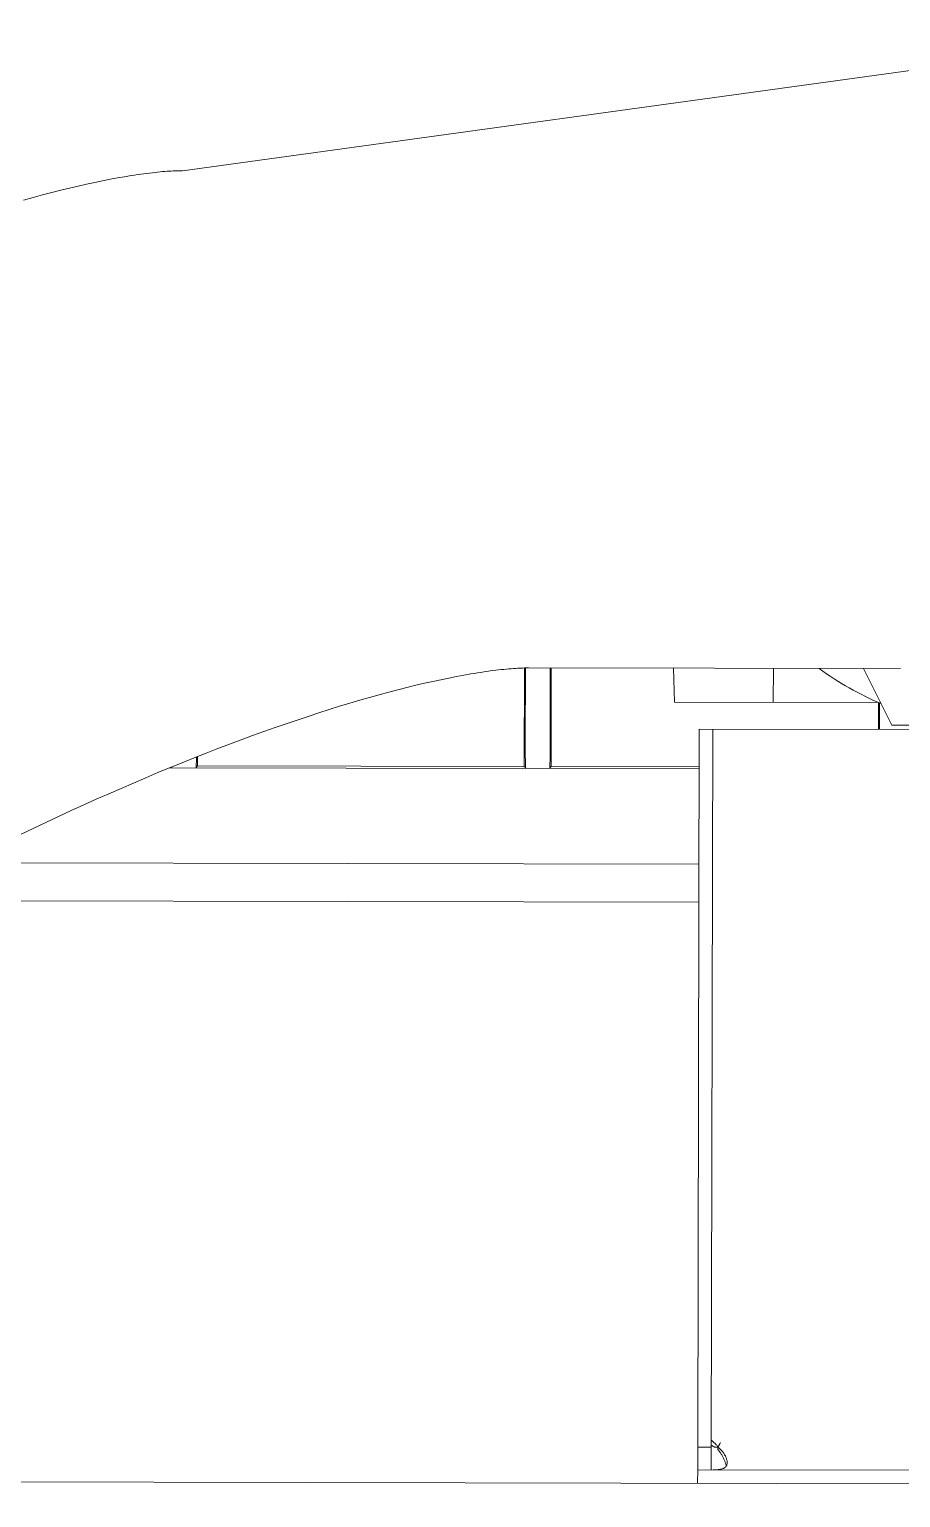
# Model space of a CAD drawing. Extents: x 766778 to 845620, y 133762 to 209800.
# Drawn here: x 784754.1 to 784946.5, y 191313.3 to 191637.6 of the extents above; entities that cross this region are included whole.
import ezdxf

# ---------------------------------------------------------------- set-up
doc = ezdxf.new("R2010")
doc.units = 0
doc.header["$MEASUREMENT"] = 0
doc.layers.get('0').update_dxf_attribs({"color": 1, "linetype": 'CONTINUOUS'})
doc.layers.add('LA-4748_SHOWN', color=2, linetype='CONTINUOUS', lineweight=53)

# ---------------------------------------------------------------- blocks, each defined once
blk = doc.blocks.new('ENGINE')
at = {"layer": 'LA-4748_SHOWN', "color": 252, "lineweight": 5}
for p, q in [((943740.97, 206303.57), (943968, 206334)), ((943726.62, 206302.01), (943725, 206301.72)), ((943728.18, 206302.28), (943726.62, 206302.01)), ((943728.93, 206302.41), (943728.18, 206302.28)), ((943729.67, 206302.52), (943728.93, 206302.41)), ((943730.39, 206302.63), (943729.67, 206302.52)), ((943731.09, 206302.74), (943730.39, 206302.63)), ((943731.78, 206302.83), (943731.09, 206302.74)), ((943732.45, 206302.92), (943731.78, 206302.83)), ((943733.1, 206303), (943732.45, 206302.92)), ((943733.73, 206303.08), (943733.1, 206303)), ((943734.34, 206303.15), (943733.73, 206303.08)), ((943734.93, 206303.21), (943734.34, 206303.15)), ((943735.51, 206303.27), (943734.93, 206303.21)), ((943736.06, 206303.32), (943735.51, 206303.27)), ((943736.6, 206303.37), (943736.06, 206303.32)), ((943737.11, 206303.41), (943736.6, 206303.37)), ((943737.6, 206303.44), (943737.11, 206303.41)), ((943738.07, 206303.48), (943737.6, 206303.44)), ((943738.52, 206303.5), (943738.07, 206303.48)), ((943738.94, 206303.52), (943738.52, 206303.5)), ((943739.34, 206303.54), (943738.94, 206303.52)), ((943739.72, 206303.55), (943739.34, 206303.54)), ((943740.07, 206303.56), (943739.72, 206303.55)), ((943740.39, 206303.57), (943740.07, 206303.56)), ((943740.7, 206303.57), (943740.39, 206303.57)), ((943740.97, 206303.57), (943740.7, 206303.57)), ((943712.1, 206298.84), (943710.05, 206298.31)), ((943714.09, 206299.34), (943712.1, 206298.84)), ((943716.04, 206299.81), (943714.09, 206299.34)), ((943717.94, 206300.25), (943716.04, 206299.81)), ((943719.79, 206300.66), (943717.94, 206300.25)), ((943721.59, 206301.04), (943719.79, 206300.66)), ((943723.32, 206301.39), (943721.59, 206301.04)), ((943725, 206301.72), (943723.32, 206301.39)), ((943707.97, 206297.75), (943705.83, 206297.16)), ((943710.05, 206298.31), (943707.97, 206297.75)), ((943802.71, 206191.92), (943801.09, 206191.62)), ((943804.26, 206192.18), (943802.71, 206191.92)), ((943805.02, 206192.31), (943804.26, 206192.18)), ((943805.75, 206192.42), (943805.02, 206192.31)), ((943806.47, 206192.53), (943805.75, 206192.42)), ((943807.18, 206192.64), (943806.47, 206192.53)), ((943807.86, 206192.73), (943807.18, 206192.64)), ((943808.53, 206192.82), (943807.86, 206192.73)), ((943809.18, 206192.9), (943808.53, 206192.82)), ((943809.81, 206192.98), (943809.18, 206192.9)), ((943810.43, 206193.05), (943809.81, 206192.98)), ((943811.02, 206193.11), (943810.43, 206193.05)), ((943811.6, 206193.17), (943811.02, 206193.11)), ((943812.15, 206193.22), (943811.6, 206193.17)), ((943812.68, 206193.27), (943812.15, 206193.22)), ((943813.2, 206193.31), (943812.68, 206193.27)), ((943813.69, 206193.34), (943813.2, 206193.31)), ((943814.16, 206193.38), (943813.69, 206193.34)), ((943814.6, 206193.4), (943814.16, 206193.38)), ((943815.03, 206193.42), (943814.6, 206193.4)), ((943815.43, 206193.44), (943815.03, 206193.42)), ((943815.8, 206193.45), (943815.43, 206193.44)), ((943816.15, 206193.46), (943815.8, 206193.45)), ((943816.13, 206193.47), (943816, 206171.71)), ((943816.48, 206193.47), (943816.15, 206193.46)), ((943816.26, 206177.05), (943816.34, 206193.47)), ((943816.78, 206193.47), (943816.48, 206193.47)), ((943817.06, 206193.47), (943816.78, 206193.47)), ((943899.21, 206193.04), (943817.06, 206193.47)), ((943821.76, 206177.03), (943821.84, 206193.45)), ((943822.06, 206193.45), (943821.96, 206171.68)), ((943849.07, 206193.31), (943849.26, 206185.8)), ((943871.15, 206193.19), (943871, 206185.69)), ((943891, 206193.09), (943897.23, 206180.55)), ((943788.18, 206188.74), (943786.14, 206188.21)), ((943790.18, 206189.24), (943788.18, 206188.74)), ((943792.13, 206189.71), (943790.18, 206189.24)), ((943794.03, 206190.15), (943792.13, 206189.71)), ((943795.88, 206190.56), (943794.03, 206190.15)), ((943797.67, 206190.94), (943795.88, 206190.56)), ((943799.41, 206191.3), (943797.67, 206190.94)), ((943801.09, 206191.62), (943799.41, 206191.3)), ((943777.53, 206185.8), (943775.28, 206185.13)), ((943779.75, 206186.45), (943777.53, 206185.8)), ((943781.92, 206187.06), (943779.75, 206186.45)), ((943784.05, 206187.65), (943781.92, 206187.06)), ((943786.14, 206188.21), (943784.05, 206187.65)), ((943849.26, 206185.8), (943894.3, 206185.57)), ((943894.29, 206185.57), (943894.25, 206179.59)), ((943894.47, 206179.59), (943894.5, 206185.48)), ((943765.92, 206182.14), (943763.49, 206181.33)), ((943768.31, 206182.93), (943765.92, 206182.14)), ((943770.67, 206183.69), (943768.31, 206182.93)), ((943772.99, 206184.42), (943770.67, 206183.69)), ((943775.28, 206185.13), (943772.99, 206184.42)), ((943758.55, 206179.61), (943756.04, 206178.72)), ((943761.04, 206180.48), (943758.55, 206179.61)), ((943763.49, 206181.33), (943761.04, 206180.48)), ((943854.7, 206179.81), (943853.81, 206021.22)), ((943854.7, 206179.81), (943914.7, 206179.48)), ((943857.7, 206179.8), (943856.81, 206021.2)), ((943897.23, 206180.55), (943918.68, 206180.44)), ((943748.36, 206175.87), (943745.75, 206174.87)), ((943750.95, 206176.84), (943748.36, 206175.87)), ((943753.51, 206177.79), (943750.95, 206176.84)), ((943756.04, 206178.72), (943753.51, 206177.79)), ((943740.47, 206172.79), (943737.81, 206171.72)), ((943743.12, 206173.84), (943740.47, 206172.79)), ((943745.75, 206174.87), (943743.12, 206173.84)), ((943743.87, 206174.14), (943743.86, 206172.09)), ((943732.42, 206169.5), (943729.7, 206168.35)), ((943735.12, 206170.62), (943732.42, 206169.5)), ((943737.81, 206171.72), (943735.12, 206170.62)), ((943737.65, 206171.65), (943854.65, 206171.04)), ((943738.23, 206171.79), (943738.16, 206171.86)), ((943743.53, 206171.76), (943743.86, 206172.09)), ((943743.86, 206172.09), (943816, 206171.71)), ((943816.33, 206171.38), (943816, 206171.71)), ((943821.63, 206171.35), (943821.96, 206171.68)), ((943821.96, 206171.68), (943854.65, 206171.51)), ((943724.22, 206165.99), (943721.46, 206164.78)), ((943726.97, 206167.18), (943724.22, 206165.99)), ((943729.7, 206168.35), (943726.97, 206167.18)), ((943718.7, 206163.55), (943715.92, 206162.29)), ((943721.46, 206164.78), (943718.7, 206163.55)), ((943710.34, 206159.72), (943707.54, 206158.41)), ((943713.13, 206161.02), (943710.34, 206159.72)), ((943715.92, 206162.29), (943713.13, 206161.02)), ((943707.54, 206158.41), (943704.74, 206157.08)), ((943692.03, 206150.83), (943854.53, 206149.98)), ((943854.48, 206141.62), (943676.17, 206142.56)), ((943853.81, 206021.22), (943853.78, 206016.22)), ((943853.81, 206021.22), (943856.81, 206021.2)), ((943856.81, 206021.2), (943856.78, 206016.2)), ((943856.82, 206022.7), (943856.81, 206022.69)), ((943856.84, 206021.58), (943856.81, 206021.59)), ((943856.83, 206022.7), (943856.82, 206022.7)), ((943856.84, 206022.69), (943856.83, 206022.7)), ((943856.86, 206022.68), (943856.84, 206022.69)), ((943856.87, 206021.56), (943856.84, 206021.58)), ((943856.89, 206022.66), (943856.86, 206022.68)), ((943856.9, 206021.55), (943856.87, 206021.56)), ((943856.92, 206022.64), (943856.89, 206022.66)), ((943856.93, 206021.53), (943856.9, 206021.55)), ((943856.96, 206022.61), (943856.92, 206022.64)), ((943856.96, 206021.52), (943856.93, 206021.53)), ((943857.01, 206022.58), (943856.96, 206022.61)), ((943856.99, 206021.5), (943856.96, 206021.52)), ((943857.02, 206021.49), (943856.99, 206021.5)), ((943857.06, 206022.54), (943857.01, 206022.58)), ((943857.05, 206021.47), (943857.02, 206021.49)), ((943857.08, 206021.46), (943857.05, 206021.47)), ((943857.11, 206022.5), (943857.06, 206022.54)), ((943857.11, 206021.44), (943857.08, 206021.46)), ((943857.18, 206022.44), (943857.11, 206022.5)), ((943857.14, 206021.42), (943857.11, 206021.44)), ((943857.17, 206021.41), (943857.14, 206021.42)), ((943857.2, 206021.39), (943857.17, 206021.41)), ((943857.24, 206022.39), (943857.18, 206022.44)), ((943857.23, 206021.38), (943857.2, 206021.39)), ((943857.26, 206021.36), (943857.23, 206021.38)), ((943857.31, 206022.32), (943857.24, 206022.39)), ((943857.29, 206021.34), (943857.26, 206021.36)), ((943857.29, 206021.34), (943857.35, 206021.31)), ((943857.39, 206022.25), (943857.31, 206022.32)), ((943857.38, 206021.29), (943857.35, 206021.31)), ((943857.41, 206021.28), (943857.38, 206021.29)), ((943857.47, 206022.18), (943857.39, 206022.25)), ((943857.44, 206021.26), (943857.41, 206021.28)), ((943857.47, 206021.24), (943857.44, 206021.26)), ((943857.55, 206022.1), (943857.47, 206022.18)), ((943857.5, 206021.23), (943857.47, 206021.24)), ((943857.53, 206021.21), (943857.5, 206021.23)), ((943858.28, 206021.2), (943857.53, 206021.21)), ((943857.63, 206022.01), (943857.55, 206022.1)), ((943857.72, 206021.92), (943857.63, 206022.01)), ((943857.81, 206021.82), (943857.72, 206021.92)), ((943857.91, 206021.71), (943857.81, 206021.82)), ((943858, 206021.6), (943857.91, 206021.71)), ((943858.1, 206021.48), (943858, 206021.6)), ((943858.19, 206021.35), (943858.1, 206021.48)), ((943858.29, 206021.22), (943858.19, 206021.35)), ((943858.26, 206021.16), (943858.25, 206020.65)), ((943858.37, 206020.51), (943858.25, 206020.65)), ((943858.28, 206021.21), (943858.26, 206021.16)), ((943858.44, 206021.02), (943858.26, 206021.16)), ((943858.3, 206021.25), (943858.28, 206021.21)), ((943858.33, 206021.29), (943858.3, 206021.25)), ((943858.35, 206021.33), (943858.33, 206021.29)), ((943858.37, 206021.38), (943858.35, 206021.33)), ((943858.4, 206021.42), (943858.37, 206021.38)), ((943858.49, 206020.37), (943858.37, 206020.51)), ((943858.4, 206021.42), (943858.44, 206021.5)), ((943858.44, 206021.5), (943858.49, 206021.59)), ((943858.61, 206020.88), (943858.44, 206021.02)), ((943858.49, 206021.59), (943858.53, 206021.67)), ((943858.59, 206020.23), (943858.49, 206020.37)), ((943858.56, 206021.72), (943858.53, 206021.67)), ((943858.58, 206021.76), (943858.56, 206021.72)), ((943858.58, 206021.76), (943858.63, 206021.85)), ((943858.7, 206020.09), (943858.59, 206020.23)), ((943858.77, 206020.73), (943858.61, 206020.88)), ((943858.65, 206021.89), (943858.63, 206021.85)), ((943858.67, 206021.93), (943858.65, 206021.89)), ((943858.67, 206021.93), (943858.74, 206022.06)), ((943858.8, 206019.94), (943858.7, 206020.09)), ((943858.77, 206022.1), (943858.74, 206022.06)), ((943858.77, 206022.1), (943858.81, 206022.19)), ((943858.92, 206020.58), (943858.77, 206020.73)), ((943858.9, 206019.79), (943858.8, 206019.94)), ((943859.06, 206020.43), (943858.92, 206020.58)), ((943859.19, 206020.28), (943859.06, 206020.43)), ((943859.32, 206020.13), (943859.19, 206020.28)), ((943859.43, 206019.98), (943859.32, 206020.13)), ((943859.54, 206019.83), (943859.43, 206019.98)), ((943859, 206019.65), (943858.9, 206019.79)), ((943859.09, 206019.49), (943859, 206019.65)), ((943859.18, 206019.34), (943859.09, 206019.49)), ((943859.26, 206019.19), (943859.18, 206019.34)), ((943859.35, 206019.04), (943859.26, 206019.19)), ((943859.43, 206018.88), (943859.35, 206019.04)), ((943859.5, 206018.73), (943859.43, 206018.88)), ((943859.57, 206018.57), (943859.5, 206018.73)), ((943859.64, 206019.68), (943859.54, 206019.83)), ((943859.64, 206018.41), (943859.57, 206018.57)), ((943859.59, 206016.56), (943859.71, 206016.63)), ((943859.73, 206019.53), (943859.64, 206019.68)), ((943859.71, 206018.26), (943859.64, 206018.41)), ((943859.77, 206018.1), (943859.71, 206018.26)), ((943859.71, 206016.63), (943859.81, 206016.71)), ((943859.82, 206019.39), (943859.73, 206019.53)), ((943859.83, 206017.95), (943859.77, 206018.1)), ((943859.81, 206016.71), (943859.91, 206016.8)), ((943859.9, 206019.24), (943859.82, 206019.39)), ((943859.88, 206017.79), (943859.83, 206017.95)), ((943859.93, 206017.64), (943859.88, 206017.79)), ((943859.97, 206019.1), (943859.9, 206019.24)), ((943859.91, 206016.8), (943860, 206016.9)), ((943859.98, 206017.49), (943859.93, 206017.64)), ((943860.03, 206018.96), (943859.97, 206019.1)), ((943860.02, 206017.34), (943859.98, 206017.49)), ((943860, 206016.9), (943860.07, 206017.01)), ((943860.06, 206017.19), (943860.02, 206017.34)), ((943860.08, 206018.82), (943860.03, 206018.96)), ((943860.1, 206017.04), (943860.06, 206017.19)), ((943860.07, 206017.01), (943860.14, 206017.12)), ((943860.13, 206018.68), (943860.08, 206018.82)), ((943860.17, 206018.55), (943860.13, 206018.68)), ((943860.14, 206017.12), (943860.19, 206017.24)), ((943860.21, 206018.42), (943860.17, 206018.55)), ((943860.19, 206017.24), (943860.23, 206017.37)), ((943860.24, 206018.29), (943860.21, 206018.42)), ((943860.23, 206017.37), (943860.26, 206017.51)), ((943860.26, 206018.16), (943860.24, 206018.29)), ((943860.28, 206018.04), (943860.26, 206018.16)), ((943860.26, 206017.51), (943860.28, 206017.65)), ((943860.28, 206017.92), (943860.28, 206018.04)), ((943860.29, 206017.8), (943860.28, 206017.92)), ((943860.28, 206017.65), (943860.29, 206017.8)), ((943555.26, 206014.89), (945316.37, 206004.99)), ((943853.78, 206016.22), (943853.76, 206013.22)), ((943853.78, 206016.22), (943913.78, 206015.88)), ((943857.2, 206016.2), (943857.43, 206016.2)), ((943857.43, 206016.2), (943857.65, 206016.2)), ((943857.65, 206016.2), (943857.87, 206016.21)), ((943857.87, 206016.21), (943858.08, 206016.22)), ((943858.08, 206016.22), (943858.28, 206016.23)), ((943858.28, 206016.23), (943858.48, 206016.25)), ((943858.48, 206016.25), (943858.66, 206016.27)), ((943858.66, 206016.27), (943858.84, 206016.31)), ((943858.84, 206016.31), (943859.01, 206016.34)), ((943859.01, 206016.34), (943859.17, 206016.39)), ((943859.17, 206016.39), (943859.32, 206016.44)), ((943859.32, 206016.44), (943859.46, 206016.49)), ((943859.46, 206016.49), (943859.59, 206016.56))]:
    blk.add_line(p, q, dxfattribs=at)
for centre, major_axis, ratio, start_param, end_param in [((943918.44, 206260.04), (-0.42, -79.5), 0.864111, 5.717134, 5.938838), ((943816.36, 206177.38), (-0.04, -6), 0.017427, 4.766567, 6.265983), ((943821.66, 206177.35), (-0.03, -6), 0.017427, 0.017202, 1.516618), ((943743.56, 206177.76), (-0.03, -6), 0.017427, 0.017202, 0.901315), ((943738.27, 206177.79), (-0.04, -6), 0.017427, 6.108802, 6.265983)]:
    blk.add_ellipse(centre, major_axis=major_axis, ratio=ratio, start_param=start_param, end_param=end_param, dxfattribs=at)

msp = doc.modelspace()

# ---------------------------------------------------------------- block references
at = {"color": 7, "linetype": 'Continuous', "rotation": 0.1984573570547499}
msp.add_blockref('ENGINE', (-158232.80366, -17964.77499), dxfattribs=at)

doc.saveas('drawing.dxf')
